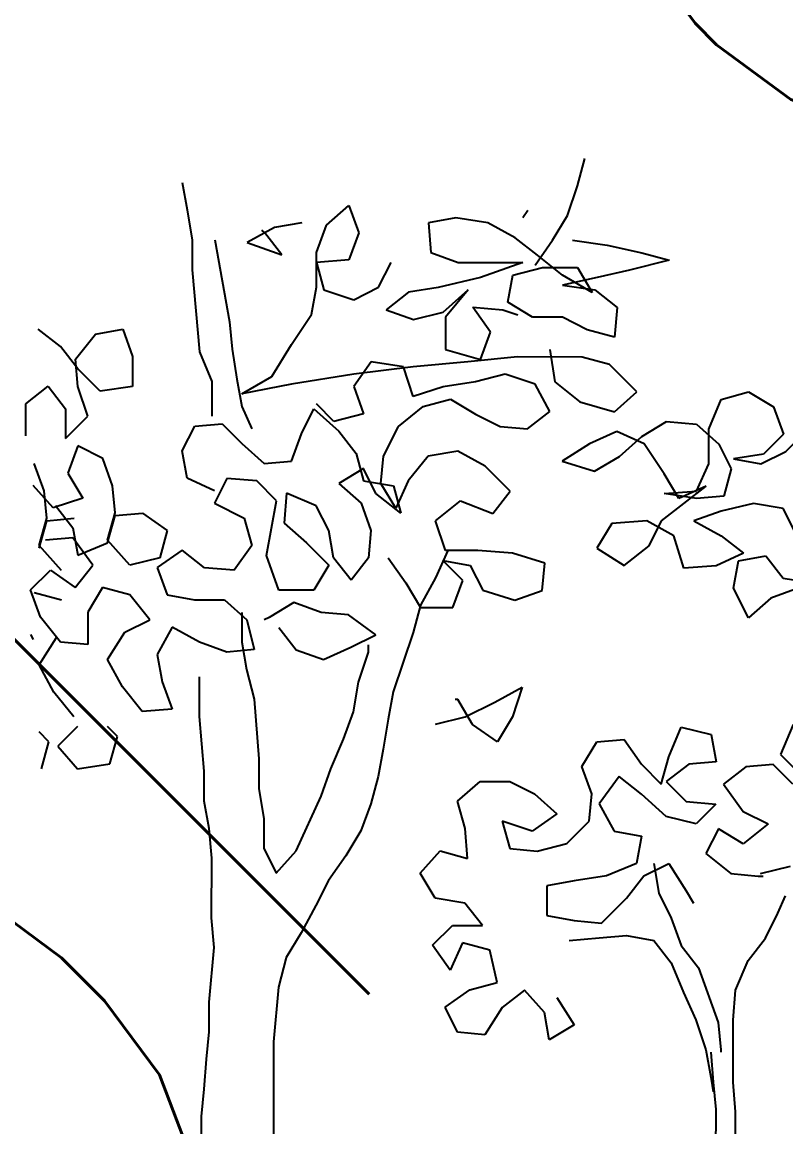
# Model space of a CAD drawing. Header units: millimetres. Extents: x 684983 to 685377, y 990360 to 990509.
# Drawn here: x 685046.42 to 685047.376, y 990430.216 to 990431.6 of the extents above; entities that cross this region are included whole.
import ezdxf

# ---------------------------------------------------------------- set-up
doc = ezdxf.new("R2010")
doc.units = ezdxf.units.MM
doc.layers.add('ANJILI', color=7, linetype='Continuous')
doc.layers.add('GRID LEVELS', color=7, linetype='Continuous', lineweight=13)
doc.styles.get("Standard").update_dxf_attribs({"font": 'RomanS'})

# ---------------------------------------------------------------- blocks, each defined once
blk = doc.blocks.new('seee')
at = {"color": 84}
for p, q in [((11624.545, -2862.3, 6505.241), (11625.221, -2859.833, 6505.241)), ((11589.323, -2864.511, 6505.241), (11588.876, -2862.043, 6505.241)), ((11623.646, -2864.991, 6505.241), (11624.545, -2862.3, 6505.241)), ((11601.884, -2865.869, 6505.241), (11603.905, -2864.076, 6505.241)), ((11603.905, -2864.076, 6505.241), (11604.8, -2866.544, 6505.241)), ((11589.769, -2867.203, 6505.241), (11589.323, -2864.511, 6505.241)), ((11613.55, -2865.206, 6505.241), (11611.082, -2865.653, 6505.241)), ((11616.466, -2865.658, 6505.241), (11613.55, -2865.206, 6505.241)), ((11620.057, -2864.539, 6505.241), (11619.607, -2865.212, 6505.241)), ((11622.298, -2867.233, 6505.241), (11623.646, -2864.991, 6505.241)), ((11597.173, -2866.089, 6505.241), (11594.704, -2867.432, 6505.241)), ((11599.641, -2865.642, 6505.241), (11597.173, -2866.089, 6505.241)), ((11600.985, -2868.335, 6505.241), (11601.884, -2865.869, 6505.241)), ((11611.082, -2865.653, 6505.241), (11611.304, -2868.345, 6505.241)), ((11618.933, -2867.006, 6505.241), (11616.466, -2865.658, 6505.241)), ((11589.766, -2869.896, 6505.241), (11589.769, -2867.203, 6505.241)), ((11591.788, -2867.205, 6505.241), (11593.127, -2874.61, 6505.241)), ((11596.275, -2866.536, 6505.241), (11596.051, -2866.312, 6505.241)), ((11597.844, -2868.557, 6505.241), (11596.275, -2866.536, 6505.241)), ((11604.8, -2866.544, 6505.241), (11603.9, -2869.011, 6505.241)), ((11620.95, -2868.578, 6505.241), (11618.933, -2867.006, 6505.241)), ((11620.725, -2869.475, 6505.241), (11622.298, -2867.233, 6505.241)), ((11594.704, -2867.432, 6505.241), (11597.844, -2868.557, 6505.241)), ((11624.092, -2867.235, 6505.241), (11627.233, -2867.686, 6505.241)), ((11627.233, -2867.686, 6505.241), (11630.373, -2868.362, 6505.241)), ((11600.982, -2871.476, 6505.241), (11600.985, -2868.335, 6505.241)), ((11603.9, -2869.011, 6505.241), (11600.984, -2869.233, 6505.241)), ((11611.304, -2868.345, 6505.241), (11613.771, -2869.244, 6505.241)), ((11623.192, -2870.375, 6505.241), (11620.95, -2868.578, 6505.241)), ((11632.84, -2869.038, 6505.241), (11629.25, -2869.932, 6505.241)), ((11630.373, -2868.362, 6505.241), (11632.84, -2869.038, 6505.241)), ((11590.433, -2877.299, 6505.241), (11589.766, -2869.896, 6505.241)), ((11600.984, -2869.233, 6505.241), (11601.655, -2871.701, 6505.241)), ((11606.59, -2871.481, 6505.241), (11607.714, -2869.239, 6505.241)), ((11613.771, -2869.244, 6505.241), (11619.604, -2869.25, 6505.241)), ((11619.604, -2869.25, 6505.241), (11615.789, -2870.592, 6505.241)), ((11618.705, -2870.371, 6505.241), (11621.398, -2869.7, 6505.241)), ((11621.398, -2869.7, 6505.241), (11624.539, -2869.703, 6505.241)), ((11624.539, -2869.703, 6505.241), (11625.883, -2871.948, 6505.241)), ((11629.25, -2869.932, 6505.241), (11626.333, -2870.602, 6505.241)), ((11615.789, -2870.592, 6505.241), (11611.974, -2871.486, 6505.241)), ((11618.254, -2872.838, 6505.241), (11618.705, -2870.371, 6505.241)), ((11626.333, -2870.602, 6505.241), (11623.191, -2871.272, 6505.241)), ((11625.883, -2871.948, 6505.241), (11623.192, -2870.375, 6505.241)), ((11600.531, -2873.943, 6505.241), (11600.982, -2871.476, 6505.241)), ((11601.655, -2871.701, 6505.241), (11604.346, -2872.601, 6505.241)), ((11604.346, -2872.601, 6505.241), (11606.59, -2871.481, 6505.241)), ((11609.282, -2871.932, 6505.241), (11607.261, -2873.501, 6505.241)), ((11611.974, -2871.486, 6505.241), (11609.282, -2871.932, 6505.241)), ((11612.421, -2873.73, 6505.241), (11614.666, -2871.713, 6505.241)), ((11614.666, -2871.713, 6505.241), (11612.645, -2874.179, 6505.241)), ((11623.191, -2871.272, 6505.241), (11626.107, -2871.723, 6505.241)), ((11626.107, -2871.723, 6505.241), (11628.125, -2873.296, 6505.241)), ((11620.497, -2874.186, 6505.241), (11618.254, -2872.838, 6505.241)), ((11598.734, -2876.634, 6505.241), (11600.531, -2873.943, 6505.241)), ((11607.261, -2873.501, 6505.241), (11609.728, -2874.401, 6505.241)), ((11609.728, -2874.401, 6505.241), (11612.421, -2873.73, 6505.241)), ((11612.645, -2874.179, 6505.241), (11612.642, -2877.095, 6505.241)), ((11616.682, -2875.529, 6505.241), (11615.113, -2873.284, 6505.241)), ((11615.113, -2873.284, 6505.241), (11617.805, -2873.511, 6505.241)), ((11617.805, -2873.511, 6505.241), (11619.151, -2873.96, 6505.241)), ((11623.189, -2874.188, 6505.241), (11620.497, -2874.186, 6505.241)), ((11625.431, -2875.312, 6505.241), (11623.189, -2874.188, 6505.241)), ((11628.125, -2873.296, 6505.241), (11627.898, -2875.987, 6505.241)), ((11593.127, -2874.61, 6505.241), (11593.349, -2877.078, 6505.241)), ((11577.87, -2876.839, 6505.241), (11575.853, -2875.267, 6505.241)), ((11579.215, -2877.962, 6505.241), (11581.012, -2875.72, 6505.241)), ((11581.012, -2875.72, 6505.241), (11583.48, -2875.274, 6505.241)), ((11583.48, -2875.274, 6505.241), (11584.375, -2877.742, 6505.241)), ((11615.782, -2877.995, 6505.241), (11616.682, -2875.529, 6505.241)), ((11627.898, -2875.987, 6505.241), (11625.431, -2875.312, 6505.241)), ((11579.439, -2878.859, 6505.241), (11577.87, -2876.839, 6505.241)), ((11593.349, -2877.078, 6505.241), (11593.795, -2879.77, 6505.241)), ((11596.936, -2879.549, 6505.241), (11598.734, -2876.634, 6505.241)), ((11612.642, -2877.095, 6505.241), (11615.782, -2877.995, 6505.241)), ((11622.064, -2877.104, 6505.241), (11622.51, -2880.021, 6505.241)), ((11579.437, -2880.43, 6505.241), (11579.215, -2877.962, 6505.241)), ((11584.375, -2877.742, 6505.241), (11584.373, -2880.434, 6505.241)), ((11591.552, -2879.992, 6505.241), (11590.433, -2877.299, 6505.241)), ((11605.911, -2878.211, 6505.241), (11604.339, -2880.453, 6505.241)), ((11608.827, -2878.662, 6505.241), (11605.911, -2878.211, 6505.241)), ((11619.147, -2877.774, 6505.241), (11614.66, -2878.219, 6505.241)), ((11624.98, -2877.78, 6505.241), (11619.147, -2877.774, 6505.241)), ((11627.447, -2878.455, 6505.241), (11624.98, -2877.78, 6505.241)), ((11581.456, -2880.88, 6505.241), (11579.439, -2878.859, 6505.241)), ((11609.724, -2878.663, 6505.241), (11604.34, -2879.331, 6505.241)), ((11609.722, -2881.355, 6505.241), (11608.827, -2878.662, 6505.241)), ((11614.66, -2878.219, 6505.241), (11609.724, -2878.663, 6505.241)), ((11629.912, -2880.925, 6505.241), (11627.447, -2878.455, 6505.241)), ((11591.549, -2883.133, 6505.241), (11591.552, -2879.992, 6505.241)), ((11593.795, -2879.77, 6505.241), (11594.242, -2882.238, 6505.241)), ((11594.243, -2881.116, 6505.241), (11596.936, -2879.549, 6505.241)), ((11604.34, -2879.331, 6505.241), (11598.73, -2880.223, 6505.241)), ((11615.331, -2880.014, 6505.241), (11612.415, -2880.46, 6505.241)), ((11618.024, -2879.343, 6505.241), (11615.331, -2880.014, 6505.241)), ((11620.715, -2880.243, 6505.241), (11618.024, -2879.343, 6505.241)), ((11622.51, -2880.021, 6505.241), (11624.752, -2881.817, 6505.241)), ((11574.725, -2881.996, 6505.241), (11576.745, -2880.427, 6505.241)), ((11576.745, -2880.427, 6505.241), (11578.314, -2882.448, 6505.241)), ((11580.332, -2883.123, 6505.241), (11579.437, -2880.43, 6505.241)), ((11584.373, -2880.434, 6505.241), (11581.456, -2880.88, 6505.241)), ((11598.73, -2880.223, 6505.241), (11594.243, -2881.116, 6505.241)), ((11604.339, -2880.453, 6505.241), (11605.234, -2882.921, 6505.241)), ((11612.415, -2880.46, 6505.241), (11609.722, -2881.355, 6505.241)), ((11622.059, -2882.712, 6505.241), (11620.715, -2880.243, 6505.241)), ((11627.892, -2882.718, 6505.241), (11629.912, -2880.925, 6505.241)), ((11637.539, -2881.605, 6505.241), (11640.008, -2880.934, 6505.241)), ((11640.008, -2880.934, 6505.241), (11642.25, -2882.282, 6505.241)), ((11574.722, -2884.912, 6505.241), (11574.725, -2881.996, 6505.241)), ((11602.541, -2883.592, 6505.241), (11600.972, -2882.02, 6505.241)), ((11610.618, -2882.253, 6505.241), (11613.087, -2881.582, 6505.241)), ((11613.087, -2881.582, 6505.241), (11615.329, -2882.93, 6505.241)), ((11624.752, -2881.817, 6505.241), (11627.892, -2882.718, 6505.241)), ((11636.415, -2884.296, 6505.241), (11637.539, -2881.605, 6505.241)), ((11578.314, -2882.448, 6505.241), (11578.311, -2885.14, 6505.241)), ((11578.311, -2885.14, 6505.241), (11580.332, -2883.123, 6505.241)), ((11594.242, -2882.238, 6505.241), (11595.137, -2884.258, 6505.241)), ((11599.624, -2884.711, 6505.241), (11600.747, -2882.468, 6505.241)), ((11600.747, -2882.468, 6505.241), (11602.989, -2884.489, 6505.241)), ((11605.234, -2882.921, 6505.241), (11602.541, -2883.592, 6505.241)), ((11608.373, -2884.046, 6505.241), (11610.618, -2882.253, 6505.241)), ((11615.329, -2882.93, 6505.241), (11617.571, -2884.054, 6505.241)), ((11620.039, -2884.281, 6505.241), (11622.059, -2882.712, 6505.241)), ((11642.25, -2882.282, 6505.241), (11643.145, -2884.751, 6505.241)), ((11588.854, -2886.271, 6505.241), (11589.978, -2884.029, 6505.241)), ((11589.978, -2884.029, 6505.241), (11592.446, -2883.807, 6505.241)), ((11592.446, -2883.807, 6505.241), (11594.239, -2885.603, 6505.241)), ((11607.025, -2886.736, 6505.241), (11608.373, -2884.046, 6505.241)), ((11617.571, -2884.054, 6505.241), (11620.039, -2884.281, 6505.241)), ((11630.357, -2884.963, 6505.241), (11632.602, -2883.619, 6505.241)), ((11632.602, -2883.619, 6505.241), (11635.294, -2883.846, 6505.241)), ((11635.294, -2883.846, 6505.241), (11637.311, -2885.643, 6505.241)), ((11598.724, -2887.178, 6505.241), (11599.624, -2884.711, 6505.241)), ((11602.989, -2884.489, 6505.241), (11604.557, -2886.51, 6505.241)), ((11628.114, -2884.512, 6505.241), (11625.646, -2885.632, 6505.241)), ((11630.581, -2885.636, 6505.241), (11628.114, -2884.512, 6505.241)), ((11628.337, -2886.756, 6505.241), (11630.357, -2884.963, 6505.241)), ((11636.412, -2887.436, 6505.241), (11636.415, -2884.296, 6505.241)), ((11643.145, -2884.751, 6505.241), (11641.348, -2886.544, 6505.241)), ((11643.368, -2886.321, 6505.241), (11645.389, -2884.304, 6505.241)), ((11579.432, -2885.814, 6505.241), (11578.533, -2888.281, 6505.241)), ((11581.675, -2886.938, 6505.241), (11579.432, -2885.814, 6505.241)), ((11594.239, -2885.603, 6505.241), (11596.256, -2887.4, 6505.241)), ((11625.646, -2885.632, 6505.241), (11623.177, -2887.2, 6505.241)), ((11632.373, -2888.33, 6505.241), (11630.581, -2885.636, 6505.241)), ((11637.311, -2885.643, 6505.241), (11638.431, -2887.887, 6505.241)), ((11582.57, -2889.406, 6505.241), (11581.675, -2886.938, 6505.241)), ((11589.301, -2888.739, 6505.241), (11588.854, -2886.271, 6505.241)), ((11596.256, -2887.4, 6505.241), (11598.724, -2887.178, 6505.241)), ((11604.557, -2886.51, 6505.241), (11605.228, -2888.978, 6505.241)), ((11606.798, -2889.204, 6505.241), (11607.025, -2886.736, 6505.241)), ((11611.063, -2886.74, 6505.241), (11609.266, -2888.982, 6505.241)), ((11613.755, -2886.294, 6505.241), (11611.063, -2886.74, 6505.241)), ((11616.222, -2887.642, 6505.241), (11613.755, -2886.294, 6505.241)), ((11623.177, -2887.2, 6505.241), (11626.092, -2888.1, 6505.241)), ((11626.092, -2888.1, 6505.241), (11628.337, -2886.756, 6505.241)), ((11641.348, -2886.544, 6505.241), (11638.656, -2886.99, 6505.241)), ((11638.656, -2886.99, 6505.241), (11641.123, -2887.441, 6505.241)), ((11641.123, -2887.441, 6505.241), (11643.368, -2886.321, 6505.241)), ((11576.39, -2889.881, 6505.241), (11575.495, -2887.413, 6505.241)), ((11605.229, -2887.857, 6505.241), (11602.985, -2889.2, 6505.241)), ((11606.349, -2890.101, 6505.241), (11605.229, -2887.857, 6505.241)), ((11618.463, -2889.888, 6505.241), (11616.222, -2887.642, 6505.241)), ((11635.288, -2889.903, 6505.241), (11636.412, -2887.436, 6505.241)), ((11638.431, -2887.887, 6505.241), (11637.756, -2890.354, 6505.241)), ((11578.533, -2888.281, 6505.241), (11579.877, -2890.525, 6505.241)), ((11591.767, -2889.863, 6505.241), (11589.301, -2888.739, 6505.241)), ((11592.89, -2888.743, 6505.241), (11591.766, -2890.985, 6505.241)), ((11595.582, -2888.969, 6505.241), (11592.89, -2888.743, 6505.241)), ((11597.375, -2890.766, 6505.241), (11595.582, -2888.969, 6505.241)), ((11605.228, -2888.978, 6505.241), (11607.92, -2889.429, 6505.241)), ((11609.266, -2888.982, 6505.241), (11608.142, -2891.449, 6505.241)), ((11633.717, -2890.575, 6505.241), (11632.373, -2888.33, 6505.241)), ((11577.184, -2891.42, 6505.241), (11575.391, -2889.4, 6505.241)), ((11576.612, -2892.349, 6505.241), (11576.39, -2889.881, 6505.241)), ((11582.792, -2891.874, 6505.241), (11582.57, -2889.406, 6505.241)), ((11598.273, -2890.094, 6505.241), (11598.046, -2892.785, 6505.241)), ((11600.964, -2891.218, 6505.241), (11598.273, -2890.094, 6505.241)), ((11602.985, -2889.2, 6505.241), (11605.002, -2890.997, 6505.241)), ((11608.591, -2891.898, 6505.241), (11606.349, -2890.101, 6505.241)), ((11608.142, -2891.449, 6505.241), (11606.798, -2889.204, 6505.241)), ((11607.92, -2889.429, 6505.241), (11608.591, -2891.898, 6505.241)), ((11616.891, -2891.905, 6505.241), (11618.463, -2889.888, 6505.241)), ((11632.145, -2892.592, 6505.241), (11636.186, -2889.455, 6505.241)), ((11632.372, -2890.125, 6505.241), (11635.288, -2889.903, 6505.241)), ((11635.288, -2890.576, 6505.241), (11632.372, -2890.125, 6505.241)), ((11636.186, -2889.455, 6505.241), (11633.717, -2890.575, 6505.241)), ((11579.877, -2890.525, 6505.241), (11577.184, -2891.42, 6505.241)), ((11591.766, -2890.985, 6505.241), (11594.457, -2892.333, 6505.241)), ((11596.473, -2895.7, 6505.241), (11597.375, -2890.766, 6505.241)), ((11605.002, -2890.997, 6505.241), (11605.897, -2893.466, 6505.241)), ((11611.731, -2892.574, 6505.241), (11613.976, -2890.781, 6505.241)), ((11613.976, -2890.781, 6505.241), (11616.891, -2891.905, 6505.241)), ((11637.756, -2890.354, 6505.241), (11635.288, -2890.576, 6505.241)), ((11640.447, -2891.029, 6505.241), (11637.53, -2891.7, 6505.241)), ((11643.139, -2891.481, 6505.241), (11640.447, -2891.029, 6505.241)), ((11577.408, -2891.196, 6505.241), (11578.977, -2893.217, 6505.241)), ((11582.116, -2894.565, 6505.241), (11582.792, -2892.098, 6505.241)), ((11582.117, -2894.341, 6505.241), (11582.792, -2891.874, 6505.241)), ((11582.792, -2892.098, 6505.241), (11585.26, -2891.876, 6505.241)), ((11585.26, -2891.876, 6505.241), (11587.502, -2893.449, 6505.241)), ((11602.083, -2893.462, 6505.241), (11600.964, -2891.218, 6505.241)), ((11637.53, -2891.7, 6505.241), (11635.061, -2892.595, 6505.241)), ((11644.258, -2893.725, 6505.241), (11643.139, -2891.481, 6505.241)), ((11575.936, -2894.816, 6505.241), (11576.612, -2892.349, 6505.241)), ((11575.936, -2895.041, 6505.241), (11576.611, -2892.573, 6505.241)), ((11576.611, -2892.573, 6505.241), (11579.079, -2892.351, 6505.241)), ((11594.457, -2892.333, 6505.241), (11595.128, -2894.802, 6505.241)), ((11598.046, -2892.785, 6505.241), (11600.063, -2894.582, 6505.241)), ((11612.625, -2895.266, 6505.241), (11611.731, -2892.574, 6505.241)), ((11627.658, -2892.812, 6505.241), (11626.31, -2895.055, 6505.241)), ((11630.799, -2892.591, 6505.241), (11627.658, -2892.812, 6505.241)), ((11633.266, -2893.939, 6505.241), (11630.799, -2892.591, 6505.241)), ((11631.021, -2894.835, 6505.241), (11632.145, -2892.592, 6505.241)), ((11635.061, -2892.595, 6505.241), (11637.528, -2893.943, 6505.241)), ((11578.976, -2894.114, 6505.241), (11576.508, -2894.336, 6505.241)), ((11580.769, -2896.583, 6505.241), (11578.976, -2894.114, 6505.241)), ((11578.977, -2893.217, 6505.241), (11579.423, -2895.685, 6505.241)), ((11587.502, -2893.449, 6505.241), (11586.826, -2895.916, 6505.241)), ((11602.53, -2895.93, 6505.241), (11602.083, -2893.462, 6505.241)), ((11605.897, -2893.466, 6505.241), (11605.67, -2895.933, 6505.241)), ((11634.16, -2896.856, 6505.241), (11633.266, -2893.939, 6505.241)), ((11637.528, -2893.943, 6505.241), (11639.546, -2895.515, 6505.241)), ((11577.953, -2897.061, 6505.241), (11575.936, -2894.816, 6505.241)), ((11579.423, -2895.685, 6505.241), (11582.116, -2894.565, 6505.241)), ((11584.134, -2896.586, 6505.241), (11582.117, -2894.341, 6505.241)), ((11595.128, -2894.802, 6505.241), (11593.555, -2897.044, 6505.241)), ((11600.063, -2894.582, 6505.241), (11602.08, -2896.603, 6505.241)), ((11626.31, -2895.055, 6505.241), (11628.776, -2896.627, 6505.241)), ((11628.776, -2896.627, 6505.241), (11631.021, -2894.835, 6505.241)), ((11586.826, -2895.916, 6505.241), (11584.134, -2896.586, 6505.241)), ((11588.846, -2895.245, 6505.241), (11586.601, -2896.813, 6505.241)), ((11590.863, -2896.817, 6505.241), (11588.846, -2895.245, 6505.241)), ((11597.592, -2898.842, 6505.241), (11596.473, -2895.7, 6505.241)), ((11604.098, -2897.951, 6505.241), (11602.53, -2895.93, 6505.241)), ((11605.67, -2895.933, 6505.241), (11604.098, -2897.951, 6505.241)), ((11607.465, -2895.935, 6505.241), (11609.033, -2898.179, 6505.241)), ((11612.85, -2895.267, 6505.241), (11611.726, -2897.733, 6505.241)), ((11614.193, -2897.96, 6505.241), (11612.4, -2896.164, 6505.241)), ((11612.4, -2896.164, 6505.241), (11614.868, -2896.614, 6505.241)), ((11615.542, -2895.269, 6505.241), (11612.625, -2895.266, 6505.241)), ((11618.682, -2895.496, 6505.241), (11615.542, -2895.269, 6505.241)), ((11621.598, -2896.396, 6505.241), (11618.682, -2895.496, 6505.241)), ((11639.546, -2895.515, 6505.241), (11637.077, -2896.635, 6505.241)), ((11639.096, -2896.188, 6505.241), (11641.564, -2895.742, 6505.241)), ((11641.564, -2895.742, 6505.241), (11643.133, -2897.762, 6505.241)), ((11575.158, -2898.821, 6505.241), (11576.954, -2897.028, 6505.241)), ((11576.954, -2897.028, 6505.241), (11579.196, -2898.601, 6505.241)), ((11579.196, -2898.601, 6505.241), (11580.769, -2896.583, 6505.241)), ((11586.601, -2896.813, 6505.241), (11587.496, -2899.281, 6505.241)), ((11593.555, -2897.044, 6505.241), (11590.863, -2896.817, 6505.241)), ((11602.08, -2896.603, 6505.241), (11600.732, -2898.845, 6505.241)), ((11614.868, -2896.614, 6505.241), (11615.987, -2898.859, 6505.241)), ((11621.371, -2898.864, 6505.241), (11621.598, -2896.396, 6505.241)), ((11637.077, -2896.635, 6505.241), (11634.16, -2896.856, 6505.241)), ((11638.645, -2898.655, 6505.241), (11639.096, -2896.188, 6505.241)), ((11609.033, -2898.179, 6505.241), (11610.377, -2900.424, 6505.241)), ((11611.726, -2897.733, 6505.241), (11610.378, -2900.2, 6505.241)), ((11613.294, -2900.427, 6505.241), (11614.193, -2897.96, 6505.241)), ((11643.133, -2897.762, 6505.241), (11645.824, -2898.213, 6505.241)), ((11576.053, -2901.29, 6505.241), (11575.158, -2898.821, 6505.241)), ((11577.951, -2899.753, 6505.241), (11575.484, -2899.078, 6505.241)), ((11581.664, -2898.603, 6505.241), (11580.316, -2900.845, 6505.241)), ((11584.131, -2899.278, 6505.241), (11581.664, -2898.603, 6505.241)), ((11600.732, -2898.845, 6505.241), (11597.592, -2898.842, 6505.241)), ((11615.987, -2898.859, 6505.241), (11618.903, -2899.759, 6505.241)), ((11618.903, -2899.759, 6505.241), (11621.371, -2898.864, 6505.241)), ((11639.989, -2901.348, 6505.241), (11638.645, -2898.655, 6505.241)), ((11644.478, -2898.661, 6505.241), (11642.01, -2899.556, 6505.241)), ((11585.924, -2901.523, 6505.241), (11584.131, -2899.278, 6505.241)), ((11587.496, -2899.281, 6505.241), (11589.963, -2899.732, 6505.241)), ((11589.963, -2899.732, 6505.241), (11592.656, -2899.735, 6505.241)), ((11592.656, -2899.735, 6505.241), (11594.673, -2901.531, 6505.241)), ((11598.937, -2899.965, 6505.241), (11596.692, -2901.309, 6505.241)), ((11601.404, -2900.865, 6505.241), (11598.937, -2899.965, 6505.241)), ((11642.01, -2899.556, 6505.241), (11639.989, -2901.348, 6505.241)), ((11580.316, -2900.845, 6505.241), (11580.313, -2903.762, 6505.241)), ((11594.225, -2900.858, 6505.241), (11594.222, -2903.55, 6505.241)), ((11603.871, -2901.091, 6505.241), (11601.404, -2900.865, 6505.241)), ((11606.337, -2902.888, 6505.241), (11603.871, -2901.091, 6505.241)), ((11610.378, -2900.2, 6505.241), (11609.702, -2902.667, 6505.241)), ((11610.377, -2900.424, 6505.241), (11613.294, -2900.427, 6505.241)), ((11577.846, -2903.535, 6505.241), (11576.053, -2901.29, 6505.241)), ((11583.679, -2902.643, 6505.241), (11585.924, -2901.523, 6505.241)), ((11594.673, -2901.531, 6505.241), (11595.343, -2904.224, 6505.241)), ((11596.692, -2901.309, 6505.241), (11596.243, -2901.533, 6505.241)), ((11575.154, -2902.859, 6505.241), (11575.378, -2903.308, 6505.241)), ((11575.927, -2905.584, 6505.241), (11577.499, -2903.118, 6505.241)), ((11582.107, -2905.109, 6505.241), (11583.679, -2902.643, 6505.241)), ((11587.942, -2902.198, 6505.241), (11586.594, -2904.665, 6505.241)), ((11590.409, -2903.546, 6505.241), (11587.942, -2902.198, 6505.241)), ((11597.589, -2902.207, 6505.241), (11599.157, -2904.227, 6505.241)), ((11604.093, -2904.008, 6505.241), (11606.337, -2902.888, 6505.241)), ((11609.702, -2902.667, 6505.241), (11607.903, -2908.049, 6505.241)), ((11580.313, -2903.762, 6505.241), (11577.846, -2903.535, 6505.241)), ((11592.876, -2904.446, 6505.241), (11590.409, -2903.546, 6505.241)), ((11594.222, -2903.55, 6505.241), (11594.669, -2906.018, 6505.241)), ((11601.624, -2905.127, 6505.241), (11604.093, -2904.008, 6505.241)), ((11605.663, -2904.458, 6505.241), (11605.663, -2903.785, 6505.241)), ((11583.451, -2907.578, 6505.241), (11582.107, -2905.109, 6505.241)), ((11586.594, -2904.665, 6505.241), (11587.04, -2907.133, 6505.241)), ((11595.343, -2904.224, 6505.241), (11592.876, -2904.446, 6505.241)), ((11599.157, -2904.227, 6505.241), (11601.624, -2905.127, 6505.241)), ((11604.763, -2907.149, 6505.241), (11605.663, -2904.458, 6505.241)), ((11577.27, -2908.053, 6505.241), (11575.927, -2905.584, 6505.241)), ((11594.669, -2906.018, 6505.241), (11595.339, -2908.711, 6505.241)), ((11587.04, -2907.133, 6505.241), (11587.935, -2909.601, 6505.241)), ((11590.403, -2910.277, 6505.241), (11590.406, -2906.687, 6505.241)), ((11604.312, -2909.841, 6505.241), (11604.763, -2907.149, 6505.241)), ((11579.063, -2910.298, 6505.241), (11577.27, -2908.053, 6505.241)), ((11585.243, -2909.823, 6505.241), (11583.451, -2907.578, 6505.241)), ((11607.903, -2908.049, 6505.241), (11607.452, -2910.516, 6505.241)), ((11617.1, -2908.955, 6505.241), (11619.569, -2907.611, 6505.241)), ((11619.569, -2907.611, 6505.241), (11618.669, -2910.302, 6505.241)), ((11595.339, -2908.711, 6505.241), (11595.783, -2914.095, 6505.241)), ((11613.735, -2908.728, 6505.241), (11613.511, -2908.727, 6505.241)), ((11615.079, -2910.972, 6505.241), (11613.735, -2908.728, 6505.241)), ((11614.406, -2910.299, 6505.241), (11617.1, -2908.955, 6505.241)), ((11587.935, -2909.601, 6505.241), (11585.243, -2909.823, 6505.241)), ((11603.412, -2912.307, 6505.241), (11604.312, -2909.841, 6505.241)), ((11590.847, -2915.212, 6505.241), (11590.403, -2910.277, 6505.241)), ((11607.452, -2910.516, 6505.241), (11607.001, -2913.208, 6505.241)), ((11611.714, -2910.969, 6505.241), (11614.406, -2910.299, 6505.241)), ((11617.321, -2912.545, 6505.241), (11615.079, -2910.972, 6505.241)), ((11618.669, -2910.302, 6505.241), (11617.321, -2912.545, 6505.241)), ((11644.018, -2910.999, 6505.241), (11642.894, -2913.69, 6505.241)), ((11576.818, -2912.539, 6505.241), (11575.921, -2911.641, 6505.241)), ((11579.409, -2911.164, 6505.241), (11577.613, -2912.957, 6505.241)), ((11582.998, -2912.064, 6505.241), (11582.101, -2911.166, 6505.241)), ((11582.323, -2914.532, 6505.241), (11582.998, -2912.064, 6505.241)), ((11632.799, -2913.905, 6505.241), (11633.923, -2911.214, 6505.241)), ((11633.923, -2911.214, 6505.241), (11636.614, -2911.889, 6505.241)), ((11636.614, -2911.889, 6505.241), (11637.061, -2914.357, 6505.241)), ((11576.142, -2915.007, 6505.241), (11576.818, -2912.539, 6505.241)), ((11577.613, -2912.957, 6505.241), (11579.406, -2914.978, 6505.241)), ((11602.288, -2914.998, 6505.241), (11603.412, -2912.307, 6505.241)), ((11624.946, -2914.795, 6505.241), (11626.294, -2912.553, 6505.241)), ((11626.294, -2912.553, 6505.241), (11628.762, -2912.331, 6505.241)), ((11628.762, -2912.331, 6505.241), (11630.33, -2914.575, 6505.241)), ((11595.783, -2914.095, 6505.241), (11595.781, -2916.787, 6505.241)), ((11607.001, -2913.208, 6505.241), (11606.55, -2915.675, 6505.241)), ((11632.123, -2916.372, 6505.241), (11632.799, -2913.905, 6505.241)), ((11642.894, -2913.69, 6505.241), (11644.911, -2915.71, 6505.241)), ((11579.406, -2914.978, 6505.241), (11582.323, -2914.532, 6505.241)), ((11601.388, -2917.465, 6505.241), (11602.288, -2914.998, 6505.241)), ((11625.841, -2917.263, 6505.241), (11624.946, -2914.795, 6505.241)), ((11630.33, -2914.575, 6505.241), (11632.123, -2916.372, 6505.241)), ((11634.593, -2914.579, 6505.241), (11632.572, -2916.148, 6505.241)), ((11637.061, -2914.357, 6505.241), (11634.593, -2914.579, 6505.241)), ((11639.752, -2914.808, 6505.241), (11637.732, -2916.377, 6505.241)), ((11642.22, -2914.586, 6505.241), (11639.752, -2914.808, 6505.241)), ((11644.013, -2916.383, 6505.241), (11642.22, -2914.586, 6505.241)), ((11590.844, -2917.904, 6505.241), (11590.847, -2915.212, 6505.241)), ((11606.55, -2915.675, 6505.241), (11605.874, -2918.142, 6505.241)), ((11613.726, -2917.925, 6505.241), (11615.747, -2916.132, 6505.241)), ((11615.747, -2916.132, 6505.241), (11618.439, -2916.135, 6505.241)), ((11618.439, -2916.135, 6505.241), (11620.681, -2917.259, 6505.241)), ((11628.31, -2915.695, 6505.241), (11626.513, -2918.161, 6505.241)), ((11630.328, -2917.267, 6505.241), (11628.31, -2915.695, 6505.241)), ((11632.572, -2916.148, 6505.241), (11634.365, -2917.944, 6505.241)), ((11595.781, -2916.787, 6505.241), (11596.227, -2919.48, 6505.241)), ((11637.732, -2916.377, 6505.241), (11639.524, -2918.846, 6505.241)), ((11591.291, -2920.372, 6505.241), (11590.844, -2917.904, 6505.241)), ((11599.141, -2922.399, 6505.241), (11601.388, -2917.465, 6505.241)), ((11605.874, -2918.142, 6505.241), (11604.975, -2920.609, 6505.241)), ((11614.397, -2920.394, 6505.241), (11613.726, -2917.925, 6505.241)), ((11620.681, -2917.259, 6505.241), (11622.699, -2919.055, 6505.241)), ((11625.615, -2919.731, 6505.241), (11625.841, -2917.263, 6505.241)), ((11632.569, -2919.289, 6505.241), (11630.328, -2917.267, 6505.241)), ((11634.365, -2917.944, 6505.241), (11637.057, -2918.171, 6505.241)), ((11622.699, -2919.055, 6505.241), (11620.454, -2920.623, 6505.241)), ((11626.513, -2918.161, 6505.241), (11627.857, -2920.63, 6505.241)), ((11637.057, -2918.171, 6505.241), (11635.261, -2919.964, 6505.241)), ((11639.524, -2918.846, 6505.241), (11641.767, -2919.97, 6505.241)), ((11596.227, -2919.48, 6505.241), (11596.224, -2922.172, 6505.241)), ((11620.454, -2920.623, 6505.241), (11617.763, -2919.724, 6505.241)), ((11617.763, -2919.724, 6505.241), (11618.434, -2922.192, 6505.241)), ((11623.594, -2921.748, 6505.241), (11625.615, -2919.731, 6505.241)), ((11635.261, -2919.964, 6505.241), (11632.569, -2919.289, 6505.241)), ((11641.767, -2919.97, 6505.241), (11639.522, -2921.763, 6505.241)), ((11591.512, -2923.065, 6505.241), (11591.291, -2920.372, 6505.241)), ((11604.975, -2920.609, 6505.241), (11603.627, -2922.851, 6505.241)), ((11614.619, -2923.086, 6505.241), (11614.397, -2920.394, 6505.241)), ((11627.857, -2920.63, 6505.241), (11630.324, -2921.081, 6505.241)), ((11630.324, -2921.081, 6505.241), (11629.873, -2923.548, 6505.241)), ((11637.279, -2920.415, 6505.241), (11636.156, -2922.657, 6505.241)), ((11639.522, -2921.763, 6505.241), (11637.279, -2920.415, 6505.241)), ((11620.901, -2922.419, 6505.241), (11623.594, -2921.748, 6505.241)), ((11591.508, -2928.449, 6505.241), (11591.512, -2923.065, 6505.241)), ((11596.224, -2922.172, 6505.241), (11597.344, -2924.416, 6505.241)), ((11597.344, -2924.416, 6505.241), (11599.141, -2922.399, 6505.241)), ((11603.627, -2922.851, 6505.241), (11602.054, -2925.093, 6505.241)), ((11610.355, -2924.428, 6505.241), (11612.152, -2922.411, 6505.241)), ((11612.152, -2922.411, 6505.241), (11614.619, -2923.086, 6505.241)), ((11618.434, -2922.192, 6505.241), (11620.901, -2922.419, 6505.241)), ((11636.156, -2922.657, 6505.241), (11638.397, -2924.454, 6505.241)), ((11629.873, -2923.548, 6505.241), (11627.18, -2924.668, 6505.241)), ((11630.545, -2924.671, 6505.241), (11632.79, -2923.551, 6505.241)), ((11631.444, -2923.55, 6505.241), (11631.89, -2926.242, 6505.241)), ((11632.79, -2923.551, 6505.241), (11634.358, -2926.02, 6505.241)), ((11641.089, -2924.456, 6505.241), (11643.782, -2923.786, 6505.241)), ((11602.054, -2925.093, 6505.241), (11600.931, -2927.336, 6505.241)), ((11611.699, -2926.673, 6505.241), (11610.355, -2924.428, 6505.241)), ((11624.264, -2925.114, 6505.241), (11621.796, -2925.56, 6505.241)), ((11627.18, -2924.668, 6505.241), (11624.264, -2925.114, 6505.241)), ((11628.973, -2926.688, 6505.241), (11630.545, -2924.671, 6505.241)), ((11638.397, -2924.454, 6505.241), (11640.865, -2924.68, 6505.241)), ((11640.865, -2924.68, 6505.241), (11641.314, -2924.681, 6505.241)), ((11621.796, -2925.56, 6505.241), (11621.793, -2928.252, 6505.241)), ((11634.358, -2926.02, 6505.241), (11635.03, -2927.143, 6505.241)), ((11614.391, -2927.124, 6505.241), (11611.699, -2926.673, 6505.241)), ((11615.96, -2929.144, 6505.241), (11614.391, -2927.124, 6505.241)), ((11626.728, -2928.93, 6505.241), (11628.973, -2926.688, 6505.241)), ((11631.89, -2926.242, 6505.241), (11633.01, -2928.487, 6505.241)), ((11642.656, -2928.047, 6505.241), (11643.331, -2926.477, 6505.241)), ((11600.931, -2927.336, 6505.241), (11599.582, -2929.802, 6505.241)), ((11641.533, -2930.289, 6505.241), (11642.656, -2928.047, 6505.241)), ((11591.729, -2931.141, 6505.241), (11591.508, -2928.449, 6505.241)), ((11621.793, -2928.252, 6505.241), (11624.26, -2928.703, 6505.241)), ((11624.26, -2928.703, 6505.241), (11626.728, -2928.93, 6505.241)), ((11633.01, -2928.487, 6505.241), (11633.905, -2930.955, 6505.241)), ((11599.582, -2929.802, 6505.241), (11598.234, -2932.044, 6505.241)), ((11611.471, -2930.935, 6505.241), (11613.267, -2929.142, 6505.241)), ((11613.267, -2929.142, 6505.241), (11615.96, -2929.144, 6505.241)), ((11626.502, -2930.275, 6505.241), (11628.97, -2930.053, 6505.241)), ((11628.97, -2930.053, 6505.241), (11631.437, -2930.504, 6505.241)), ((11613.039, -2933.179, 6505.241), (11611.471, -2930.935, 6505.241)), ((11614.163, -2930.713, 6505.241), (11613.039, -2933.179, 6505.241)), ((11616.63, -2931.388, 6505.241), (11614.163, -2930.713, 6505.241)), ((11623.81, -2930.497, 6505.241), (11626.502, -2930.275, 6505.241)), ((11631.437, -2930.504, 6505.241), (11633.006, -2932.525, 6505.241)), ((11633.905, -2930.955, 6505.241), (11635.473, -2932.976, 6505.241)), ((11639.961, -2932.307, 6505.241), (11641.533, -2930.289, 6505.241)), ((11591.276, -2936.076, 6505.241), (11591.729, -2931.141, 6505.241)), ((11598.234, -2932.044, 6505.241), (11597.559, -2934.736, 6505.241)), ((11617.301, -2934.305, 6505.241), (11616.63, -2931.388, 6505.241)), ((11633.006, -2932.525, 6505.241), (11634.125, -2935.218, 6505.241)), ((11635.473, -2932.976, 6505.241), (11637.263, -2937.913, 6505.241)), ((11638.836, -2934.998, 6505.241), (11639.961, -2932.307, 6505.241)), ((11597.559, -2934.736, 6505.241), (11597.106, -2939.671, 6505.241)), ((11612.588, -2936.544, 6505.241), (11614.832, -2934.976, 6505.241)), ((11614.832, -2934.976, 6505.241), (11617.301, -2934.305, 6505.241)), ((11619.768, -2934.98, 6505.241), (11617.747, -2936.549, 6505.241)), ((11621.561, -2937.001, 6505.241), (11619.768, -2934.98, 6505.241)), ((11638.61, -2937.69, 6505.241), (11638.836, -2934.998, 6505.241)), ((11591.274, -2938.768, 6505.241), (11591.276, -2936.076, 6505.241)), ((11622.684, -2935.656, 6505.241), (11624.252, -2938.125, 6505.241)), ((11634.125, -2935.218, 6505.241), (11635.245, -2937.687, 6505.241)), ((11613.707, -2938.789, 6505.241), (11612.588, -2936.544, 6505.241)), ((11617.747, -2936.549, 6505.241), (11616.175, -2939.015, 6505.241)), ((11622.007, -2939.469, 6505.241), (11621.561, -2937.001, 6505.241)), ((11635.245, -2937.687, 6505.241), (11636.139, -2940.379, 6505.241)), ((11637.263, -2937.913, 6505.241), (11637.485, -2940.381, 6505.241)), ((11638.604, -2943.298, 6505.241), (11638.61, -2937.69, 6505.241)), ((11591.047, -2941.235, 6505.241), (11591.274, -2938.768, 6505.241)), ((11616.175, -2939.015, 6505.241), (11613.707, -2938.789, 6505.241)), ((11624.252, -2938.125, 6505.241), (11622.007, -2939.469, 6505.241)), ((11597.106, -2939.671, 6505.241), (11597.093, -2953.804, 6505.241)), ((11636.139, -2940.379, 6505.241), (11636.586, -2942.847, 6505.241)), ((11636.588, -2940.604, 6505.241), (11636.81, -2943.296, 6505.241)), ((11637.485, -2940.381, 6505.241), (11637.485, -2940.605, 6505.241)), ((11590.82, -2943.927, 6505.241), (11591.047, -2941.235, 6505.241)), ((11636.586, -2942.847, 6505.241), (11636.809, -2944.194, 6505.241)), ((11590.594, -2946.395, 6505.241), (11590.82, -2943.927, 6505.241)), ((11636.81, -2943.296, 6505.241), (11637.032, -2945.764, 6505.241)), ((11638.826, -2945.99, 6505.241), (11638.604, -2943.298, 6505.241)), ((11637.032, -2945.764, 6505.241), (11637.022, -2956.981, 6505.241)), ((11638.824, -2948.682, 6505.241), (11638.826, -2945.99, 6505.241)), ((11590.586, -2954.471, 6505.241), (11590.594, -2946.395, 6505.241))]:
    blk.add_line(p, q, dxfattribs=at)

msp = doc.modelspace()

# ---------------------------------------------------------------- block references
at = {"layer": 'ANJILI', "xscale": 0.01386104931414437, "yscale": 0.01386104931414437, "zscale": 0.01386104931414437}
msp.add_blockref('seee', (684885.9866, 990471.0693, 98.419), dxfattribs=at)

# ---------------------------------------------------------------- texts
at = {"layer": 'GRID LEVELS', "width": 0.5}
for s, p in [('98.572', (685045.63, 990431.1578, 98.5724)), ('98.509', (685047.63, 990431.1578, 98.5086)), ('98.375', (685047.63, 990429.1578, 98.3751)), ('98.451', (685045.63, 990429.1578, 98.451))]:
    msp.add_text(s, height=0.8, rotation=45, dxfattribs=at).set_placement(p)

doc.saveas('drawing.dxf')
